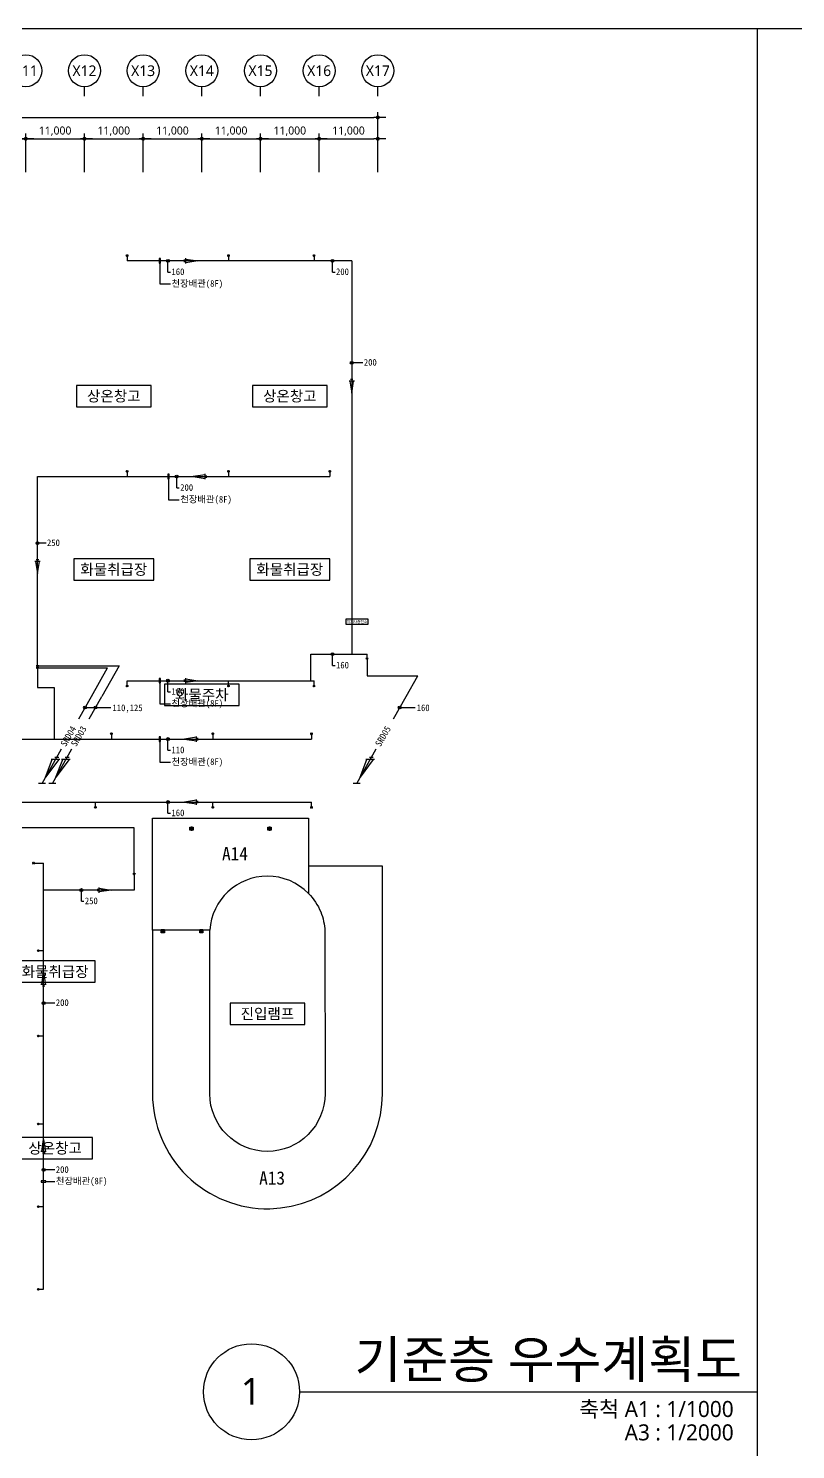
# Model space of a CAD drawing. Header units: millimetres. Extents: x 5104319 to 7084979, y 3076390 to 3633130.
# Drawn here: x 6167058 to 6310881, y 3366700 to 3633130 of the extents above; entities that cross this region are included whole.
import ezdxf
from ezdxf.enums import TextEntityAlignment as Align

# ---------------------------------------------------------------- set-up
doc = ezdxf.new("R2010")
doc.units = ezdxf.units.MM
doc.header["$PDMODE"] = 1
doc.layers.get('Defpoints').update_dxf_attribs({"color": 140})
for name, color, linetype, lineweight in [('A-AXIS-BUBL', 7, 'Continuous', 25), ('A-DIMS', 7, 'Continuous', 25), ('A-XXXX-SYMB', 7, 'Continuous', 25), ('A-XXXX-TXT1', 3, 'Continuous', 25), ('A-XXXX-TXT2', 3, 'Continuous', 25)]:
    doc.layers.add(name, color=color, linetype=linetype, lineweight=lineweight)
for name, color, linetype in [('ARCH', 8, 'Continuous'), ('사이포닉', 3, 'Continuous'), ('사이포닉0', 3, 'Continuous'), ('사이포닉1', 3, 'Continuous'), ('우수면적', 1, 'Continuous')]:
    doc.layers.add(name, color=color, linetype=linetype)
doc.styles.add('HY울릉도L', font='')
doc.styles.add('XR-평면도$0$맑은 고딕', font='malgun.ttf')
doc.styles.add('맑은고딕', font='malgun.ttf')
doc.styles.add('사이포닉', font='')
doc.styles.get('HY울릉도L').set_extended_font_data('Dotum')
doc.styles.get('사이포닉').set_extended_font_data('GulimChe')
doc.dimstyles.new('CDIM', dxfattribs={"dimtxt": 3, "dimasz": 1.5, "dimexe": 2, "dimexo": 1, "dimgap": 1, "dimtad": 1, "dimdec": 0, "dimrnd": 0.5, "dimzin": 0, "dimdsep": 32, "dimlunit": 6, "dimtxsty": 'HY울릉도L', "dimblk1": '_CIDOT', "dimblk2": '_CIDOT', "dimsah": 1, "dimcen": 5.5, "dimclrd": 2, "dimclre": 2, "dimclrt": 7, "dimadec": 0, "dimazin": 0, "dimtfac": 1, "dimtdec": 0, "dimtix": 1, "dimtmove": 2, "dimatfit": 1, "dimldrblk": '_CIDOT', "dimfxl": 1, "dimtolj": 1, "dimtzin": 0, "dimlwd": -1, "dimarcsym": 0})

# ---------------------------------------------------------------- blocks, each defined once
blk = doc.blocks.new('_CIDOT')
at = {"color": 0, "linetype": 'ByBlock'}
blk.add_line((2, 0), (-1, 0), dxfattribs=at)
at = {"color": 0, "linetype": 'ByBlock', "const_width": 0.5}
blk.add_lwpolyline([(-0.25, 0, 1), (0.25, 0, 1)], format="xyb", close=True, dxfattribs=at)
blk = doc.blocks.new('*D36')
at = {"layer": 'A-DIMS', "lineweight": -2, "transparency": 16777216}
for p, q in [((225693, 255621), (225693, 262871)), ((236693, 255621), (236693, 262871))]:
    blk.add_line(p, q, dxfattribs=at)
at = {"layer": 'A-DIMS', "transparency": 16777216}
blk.add_line((226443, 261871), (235943, 261871), dxfattribs=at)
at = {"layer": 'Defpoints', "color": 0, "transparency": 16777216}
for p in [(236693, 261871), (225693, 255121), (236693, 255121)]:
    blk.add_point(p, dxfattribs=at)
at = {"layer": 'A-DIMS', "transparency": 16777216, "xscale": 750, "yscale": 750, "zscale": 750, "rotation": 180}
blk.add_blockref('_CIDOT', (225693, 261871), dxfattribs=at)
at = {"layer": 'A-DIMS', "transparency": 16777216, "xscale": 750, "yscale": 750, "zscale": 750}
blk.add_blockref('_CIDOT', (236693, 261871), dxfattribs=at)
at = {"layer": 'A-DIMS', "color": 3, "transparency": 16777216, "insert": (231193, 263275), "char_height": 1500, "attachment_point": 5, "style": '맑은고딕'}
blk.add_mtext('\\A1;11,000', dxfattribs=at)
blk = doc.blocks.new('*D37')
at = {"layer": 'A-DIMS', "lineweight": -2, "transparency": 16777216}
for p, q in [((236693, 255621), (236693, 262871)), ((247693, 255621), (247693, 262871))]:
    blk.add_line(p, q, dxfattribs=at)
at = {"layer": 'A-DIMS', "transparency": 16777216}
blk.add_line((237443, 261871), (246943, 261871), dxfattribs=at)
at = {"layer": 'Defpoints', "color": 0, "transparency": 16777216}
for p in [(247693, 261871), (236693, 255121), (247693, 255121)]:
    blk.add_point(p, dxfattribs=at)
at = {"layer": 'A-DIMS', "transparency": 16777216, "xscale": 750, "yscale": 750, "zscale": 750, "rotation": 180}
blk.add_blockref('_CIDOT', (236693, 261871), dxfattribs=at)
at = {"layer": 'A-DIMS', "transparency": 16777216, "xscale": 750, "yscale": 750, "zscale": 750}
blk.add_blockref('_CIDOT', (247693, 261871), dxfattribs=at)
at = {"layer": 'A-DIMS', "color": 3, "transparency": 16777216, "insert": (242193, 263275), "char_height": 1500, "attachment_point": 5, "style": '맑은고딕'}
blk.add_mtext('\\A1;11,000', dxfattribs=at)
blk = doc.blocks.new('*D38')
at = {"layer": 'A-DIMS', "lineweight": -2, "transparency": 16777216}
for p, q in [((247693, 255621), (247693, 262871)), ((258693, 255621), (258693, 262871))]:
    blk.add_line(p, q, dxfattribs=at)
at = {"layer": 'A-DIMS', "transparency": 16777216}
blk.add_line((248443, 261871), (257943, 261871), dxfattribs=at)
at = {"layer": 'Defpoints', "color": 0, "transparency": 16777216}
for p in [(258693, 261871), (247693, 255121), (258693, 255121)]:
    blk.add_point(p, dxfattribs=at)
at = {"layer": 'A-DIMS', "transparency": 16777216, "xscale": 750, "yscale": 750, "zscale": 750, "rotation": 180}
blk.add_blockref('_CIDOT', (247693, 261871), dxfattribs=at)
at = {"layer": 'A-DIMS', "transparency": 16777216, "xscale": 750, "yscale": 750, "zscale": 750}
blk.add_blockref('_CIDOT', (258693, 261871), dxfattribs=at)
at = {"layer": 'A-DIMS', "color": 3, "transparency": 16777216, "insert": (253193, 263275), "char_height": 1500, "attachment_point": 5, "style": '맑은고딕'}
blk.add_mtext('\\A1;11,000', dxfattribs=at)
blk = doc.blocks.new('*D39')
at = {"layer": 'A-DIMS', "lineweight": -2, "transparency": 16777216}
for p, q in [((258693, 255621), (258693, 262871)), ((269693, 255621), (269693, 262871))]:
    blk.add_line(p, q, dxfattribs=at)
at = {"layer": 'A-DIMS', "transparency": 16777216}
blk.add_line((259443, 261871), (268943, 261871), dxfattribs=at)
at = {"layer": 'Defpoints', "color": 0, "transparency": 16777216}
for p in [(269693, 261871), (258693, 255121), (269693, 255121)]:
    blk.add_point(p, dxfattribs=at)
at = {"layer": 'A-DIMS', "transparency": 16777216, "xscale": 750, "yscale": 750, "zscale": 750, "rotation": 180}
blk.add_blockref('_CIDOT', (258693, 261871), dxfattribs=at)
at = {"layer": 'A-DIMS', "transparency": 16777216, "xscale": 750, "yscale": 750, "zscale": 750}
blk.add_blockref('_CIDOT', (269693, 261871), dxfattribs=at)
at = {"layer": 'A-DIMS', "color": 3, "transparency": 16777216, "insert": (264193, 263275), "char_height": 1500, "attachment_point": 5, "style": '맑은고딕'}
blk.add_mtext('\\A1;11,000', dxfattribs=at)
blk = doc.blocks.new('*D40')
at = {"layer": 'A-DIMS', "lineweight": -2, "transparency": 16777216}
for p, q in [((269693, 255621), (269693, 262871)), ((280693, 255621), (280693, 262871))]:
    blk.add_line(p, q, dxfattribs=at)
at = {"layer": 'A-DIMS', "transparency": 16777216}
blk.add_line((270443, 261871), (279943, 261871), dxfattribs=at)
at = {"layer": 'Defpoints', "color": 0, "transparency": 16777216}
for p in [(280693, 261871), (269693, 255121), (280693, 255121)]:
    blk.add_point(p, dxfattribs=at)
at = {"layer": 'A-DIMS', "transparency": 16777216, "xscale": 750, "yscale": 750, "zscale": 750, "rotation": 180}
blk.add_blockref('_CIDOT', (269693, 261871), dxfattribs=at)
at = {"layer": 'A-DIMS', "transparency": 16777216, "xscale": 750, "yscale": 750, "zscale": 750}
blk.add_blockref('_CIDOT', (280693, 261871), dxfattribs=at)
at = {"layer": 'A-DIMS', "color": 3, "transparency": 16777216, "insert": (275193, 263275), "char_height": 1500, "attachment_point": 5, "style": '맑은고딕'}
blk.add_mtext('\\A1;11,000', dxfattribs=at)
blk = doc.blocks.new('*D41')
at = {"layer": 'A-DIMS', "lineweight": -2, "transparency": 16777216}
for p, q in [((280693, 255621), (280693, 262871)), ((291693, 255621), (291693, 262871))]:
    blk.add_line(p, q, dxfattribs=at)
at = {"layer": 'A-DIMS', "transparency": 16777216}
blk.add_line((281443, 261871), (290943, 261871), dxfattribs=at)
at = {"layer": 'Defpoints', "color": 0, "transparency": 16777216}
for p in [(291693, 261871), (280693, 255121), (291693, 255121)]:
    blk.add_point(p, dxfattribs=at)
at = {"layer": 'A-DIMS', "transparency": 16777216, "xscale": 750, "yscale": 750, "zscale": 750, "rotation": 180}
blk.add_blockref('_CIDOT', (280693, 261871), dxfattribs=at)
at = {"layer": 'A-DIMS', "transparency": 16777216, "xscale": 750, "yscale": 750, "zscale": 750}
blk.add_blockref('_CIDOT', (291693, 261871), dxfattribs=at)
at = {"layer": 'A-DIMS', "color": 3, "transparency": 16777216, "insert": (286193, 263275), "char_height": 1500, "attachment_point": 5, "style": '맑은고딕'}
blk.add_mtext('\\A1;11,000', dxfattribs=at)
blk = doc.blocks.new('*D42')
at = {"layer": 'A-DIMS', "lineweight": -2, "transparency": 16777216}
for p, q in [((126693, 255621), (126693, 266871)), ((302693, 255621), (302693, 266871))]:
    blk.add_line(p, q, dxfattribs=at)
at = {"layer": 'A-DIMS', "transparency": 16777216}
blk.add_line((127443, 265871), (301943, 265871), dxfattribs=at)
at = {"layer": 'Defpoints', "color": 0, "transparency": 16777216}
for p in [(302693, 265871), (126693, 255121), (302693, 255121)]:
    blk.add_point(p, dxfattribs=at)
at = {"layer": 'A-DIMS', "transparency": 16777216, "xscale": 750, "yscale": 750, "zscale": 750, "rotation": 180}
blk.add_blockref('_CIDOT', (126693, 265871), dxfattribs=at)
at = {"layer": 'A-DIMS', "transparency": 16777216, "xscale": 750, "yscale": 750, "zscale": 750}
blk.add_blockref('_CIDOT', (302693, 265871), dxfattribs=at)
at = {"layer": 'A-DIMS', "color": 3, "transparency": 16777216, "insert": (214693, 267275), "char_height": 1500, "attachment_point": 5, "style": '맑은고딕'}
blk.add_mtext('\\A1;176,000', dxfattribs=at)
blk = doc.blocks.new('*D43')
at = {"layer": 'A-DIMS', "lineweight": -2, "transparency": 16777216}
for p, q in [((291693, 255621), (291693, 262871)), ((302693, 255621), (302693, 262871))]:
    blk.add_line(p, q, dxfattribs=at)
at = {"layer": 'A-DIMS', "transparency": 16777216}
blk.add_line((292443, 261871), (301943, 261871), dxfattribs=at)
at = {"layer": 'Defpoints', "color": 0, "transparency": 16777216}
for p in [(302693, 261871), (291693, 255121), (302693, 255121)]:
    blk.add_point(p, dxfattribs=at)
at = {"layer": 'A-DIMS', "transparency": 16777216, "xscale": 750, "yscale": 750, "zscale": 750, "rotation": 180}
blk.add_blockref('_CIDOT', (291693, 261871), dxfattribs=at)
at = {"layer": 'A-DIMS', "transparency": 16777216, "xscale": 750, "yscale": 750, "zscale": 750}
blk.add_blockref('_CIDOT', (302693, 261871), dxfattribs=at)
at = {"layer": 'A-DIMS', "color": 3, "transparency": 16777216, "insert": (297193, 263275), "char_height": 1500, "attachment_point": 5, "style": '맑은고딕'}
blk.add_mtext('\\A1;11,000', dxfattribs=at)
blk = doc.blocks.new('글_진입램프')
at = {"layer": 'A-XXXX-TXT2', "color": 0}
blk.add_lwpolyline([(-7000, -2000), (7000, -2000), (7000, 2000), (-7000, 2000)], close=True, dxfattribs=at)
at = {"layer": 'A-XXXX-TXT2', "style": '맑은고딕'}
blk.add_text('진입램프', height=2000, dxfattribs=at).set_placement((0, 0), align=Align.MIDDLE_CENTER)
blk = doc.blocks.new('글_화물주차')
at = {"layer": 'A-XXXX-TXT2', "color": 0}
blk.add_lwpolyline([(-7000, -2000), (7000, -2000), (7000, 2000), (-7000, 2000)], close=True, dxfattribs=at)
at = {"layer": 'A-XXXX-TXT2', "style": '맑은고딕'}
blk.add_text('화물주차', height=2000, dxfattribs=at).set_placement((0, 0), align=Align.MIDDLE_CENTER)
blk = doc.blocks.new('글_상온창고')
at = {"layer": 'A-XXXX-TXT2', "color": 0}
blk.add_lwpolyline([(-7000, -2000), (7000, -2000), (7000, 2000), (-7000, 2000)], close=True, dxfattribs=at)
at = {"layer": 'A-XXXX-TXT2', "style": '맑은고딕'}
blk.add_text('상온창고', height=2000, dxfattribs=at).set_placement((0, 0), align=Align.MIDDLE_CENTER)
blk = doc.blocks.new('글_작업장')
at = {"layer": 'A-XXXX-TXT2', "color": 0}
blk.add_lwpolyline([(-7500, -2000), (7500, -2000), (7500, 2000), (-7500, 2000)], close=True, dxfattribs=at)
at = {"layer": 'A-XXXX-TXT2', "style": '맑은고딕'}
blk.add_text('화물취급장', height=2000, dxfattribs=at).set_placement((0, 0), align=Align.MIDDLE_CENTER)
blk = doc.blocks.new('글_지게차충전소')
at = {"layer": 'A-XXXX-TXT2', "color": 0, "ltscale": 100}
blk.add_lwpolyline([(-2100, 450), (-2100, -450), (2100, -450), (2100, 450)], close=True, dxfattribs=at)
at = {"layer": 'A-XXXX-TXT2', "ltscale": 100, "style": 'XR-평면도$0$맑은 고딕'}
blk.add_text('지게차충전소', height=500, dxfattribs=at).set_placement((0, 0), align=Align.MIDDLE_CENTER)
blk = doc.blocks.new('OUTLET')
at = {"layer": '사이포닉', "color": 4}
for p, q in [((-2.9, 0), (2.9, 0)), ((0, 2.9), (0, -2.9))]:
    blk.add_line(p, q, dxfattribs=at)
blk.add_lwpolyline([(-2.2, -2.2), (-2.2, 2.2), (2.2, 2.2), (2.2, -2.2), (-2.2, -2.2)], dxfattribs=at)
blk.add_circle((0, 0), 1.5, dxfattribs=at)
blk = doc.blocks.new('VALD01')
at = {"color": 2}
for p, q in [((-1.96, 0.7), (2.54, 0)), ((2.54, 0), (-1.96, -0.7))]:
    blk.add_line(p, q, dxfattribs=at)
for points in [[(-2.54, -0.48), (-2.54, 0.48)], [(-1.96, -1), (-1.96, 1)]]:
    blk.add_lwpolyline(points, dxfattribs=at)
blk = doc.blocks.new('RISER2')
at = {"color": 1}
for p, q in [((491, 654), (0, 0)), ((0, 0), (251, 654))]:
    blk.add_line(p, q, dxfattribs=at)
at = {"color": 2}
for p, q in [((534, 654), (209, 654)), ((491, 735), (343, 735))]:
    blk.add_line(p, q, dxfattribs=at)
blk = doc.blocks.new('DIM(210222)')
for p, q in [((247693, 269870.6), (247693, 271620.6)), ((258693, 269870.6), (258693, 271620.6)), ((269693, 269870.6), (269693, 271620.6)), ((280693, 269870.6), (280693, 271620.6)), ((291693, 269870.6), (291693, 271620.6)), ((302693, 269870.6), (302693, 271620.6))]:
    blk.add_line(p, q)
at = {"layer": 'A-AXIS-BUBL', "ltscale": 0.2}
for centre in [(236693, 274620.6), (247693, 274620.6), (258693, 274620.6), (269693, 274620.6), (280693, 274620.6), (291693, 274620.6), (302693, 274620.6)]:
    blk.add_circle(centre, 3000, dxfattribs=at)
at = {"layer": 'A-XXXX-TXT2', "ltscale": 0.2, "style": '맑은고딕'}
for s, p in [('X11', (236693, 274620.6)), ('X12', (247693, 274620.6)), ('X13', (258693, 274620.6)), ('X14', (269693, 274620.6)), ('X15', (280693, 274620.6)), ('X16', (291693, 274620.6)), ('X17', (302693, 274620.6))]:
    blk.add_text(s, height=2000, dxfattribs=at).set_placement(p, align=Align.MIDDLE)
at = {"layer": 'A-DIMS'}
for p1, p2, distance, picture, middle in [((126693, 255120.6), (302693, 255120.6), 10750, '*D42', (214693, 267275.5)), ((225693, 255120.6), (236693, 255120.6), 6750, '*D36', (231193, 263275.5)), ((236693, 255120.6), (247693, 255120.6), 6750, '*D37', (242193, 263275.5)), ((247693, 255120.6), (258693, 255120.6), 6750, '*D38', (253193, 263275.5)), ((258693, 255120.6), (269693, 255120.6), 6750, '*D39', (264193, 263275.5)), ((269693, 255120.6), (280693, 255120.6), 6750, '*D40', (275193, 263275.5)), ((280693, 255120.6), (291693, 255120.6), 6750, '*D41', (286193, 263275.5)), ((291693, 255120.6), (302693, 255120.6), 6750, '*D43', (297193, 263275.5))]:
    dim = blk.add_aligned_dim(p1=p1, p2=p2, distance=distance, dimstyle='CDIM', override={"dimscale": 500, "dimtxsty": '맑은고딕', "dimclrd": 256, "dimclre": 256, "dimclrt": 3}, dxfattribs=at)
    dim.commit()
    dim.dimension.update_dxf_attribs({"geometry": picture, "text_midpoint": middle})

msp = doc.modelspace()

# ---------------------------------------------------------------- linework, layer by layer
for p, q in [((5944318.8, 3633130.2), (6663068.8, 3633130.2)), ((5944318.8, 3633130.2), (6663068.8, 3633130.2)), ((6303693.8, 3633130.2), (6303693.8, 3096930.2)), ((6303693.8, 3633130.2), (6303693.8, 3096930.2))]:
    msp.add_line(p, q)
at = {"layer": 'A-XXXX-SYMB'}
msp.add_line((6217885.9, 3377530.2), (6303693.8, 3377530.2), dxfattribs=at)
msp.add_circle((6208885.9, 3377530.2), 9000, dxfattribs=at)
at = {"layer": '사이포닉0', "color": 1}
for p, q in [((6185402.7, 3590391.7), (6185720.9, 3590709.9)), ((6185402.7, 3590709.9), (6185720.9, 3590391.7)), ((6191684.6, 3589116.6), (6191684.6, 3585230.9)), ((6193219.2, 3587443.1), (6193219.2, 3589550.8)), ((6204402.7, 3590391.7), (6204720.9, 3590709.9)), ((6204402.7, 3590709.9), (6204720.9, 3590391.7)), ((6220452.7, 3590391.7), (6220770.9, 3590709.9)), ((6220452.7, 3590709.9), (6220770.9, 3590391.7)), ((6224065.9, 3587443.1), (6224065.9, 3589550.8)), ((6193219.2, 3587443.1), (6193703.7, 3587443.1)), ((6224065.9, 3587443.1), (6224550.4, 3587443.1)), ((6191684.6, 3585230.9), (6193703.7, 3585230.9)), ((6229769.5, 3570448.1), (6227661.8, 3570448.1)), ((6185402.7, 3549941.7), (6185720.9, 3550259.9)), ((6185402.7, 3550259.9), (6185720.9, 3549941.7)), ((6194858.1, 3546993.1), (6194858.1, 3549100.8)), ((6204402.7, 3549941.7), (6204720.9, 3550259.9)), ((6204402.7, 3550259.9), (6204720.9, 3549941.7)), ((6223402.7, 3549941.7), (6223720.9, 3550259.9)), ((6223402.7, 3550259.9), (6223720.9, 3549941.7)), ((6193323.5, 3548666.6), (6193323.5, 3544780.9)), ((6194858.1, 3546993.1), (6195342.6, 3546993.1)), ((6193323.5, 3544780.9), (6195342.6, 3544780.9)), ((6170361.3, 3536638.2), (6168753.7, 3536638.2)), ((6224065.9, 3513693.1), (6224065.9, 3515800.8)), ((6230772.5, 3515010.8), (6230322.5, 3515010.8)), ((6230547.5, 3514785.8), (6230547.5, 3515235.8)), ((6168978.7, 3513614.4), (6168528.7, 3513614.4)), ((6168978.7, 3513264.4), (6168528.7, 3513264.4)), ((6168753.7, 3513389.4), (6168753.7, 3513839.4)), ((6168753.7, 3513039.4), (6168753.7, 3513489.4)), ((6224065.9, 3513693.1), (6224550.4, 3513693.1)), ((6185402.7, 3509691.7), (6185720.9, 3510009.9)), ((6185402.7, 3510009.9), (6185720.9, 3509691.7)), ((6191684.6, 3510416.6), (6191684.6, 3506530.9)), ((6193219.2, 3508743.1), (6193219.2, 3510850.8)), ((6204402.7, 3509691.7), (6204720.9, 3510009.9)), ((6204402.7, 3510009.9), (6204720.9, 3509691.7)), ((6220452.7, 3509691.7), (6220770.9, 3510009.9)), ((6220452.7, 3510009.9), (6220770.9, 3509691.7)), ((6191684.6, 3506530.9), (6193703.7, 3506530.9)), ((6193219.2, 3508743.1), (6193703.7, 3508743.1)), ((6182466.8, 3500741.7), (6182785, 3501059.9)), ((6182466.8, 3501059.9), (6182785, 3500741.7)), ((6201466.8, 3500741.7), (6201785, 3501059.9)), ((6201466.8, 3501059.9), (6201785, 3500741.7)), ((6219966.8, 3500741.7), (6220285, 3501059.9)), ((6219966.8, 3501059.9), (6220285, 3500741.7)), ((6191684.6, 3499466.6), (6191684.6, 3495580.9)), ((6193219.2, 3497793.1), (6193219.2, 3499900.8)), ((6191684.6, 3495580.9), (6193703.7, 3495580.9)), ((6193219.2, 3497793.1), (6193703.7, 3497793.1)), ((6193219.2, 3485993.1), (6193219.2, 3488100.8)), ((6179466.8, 3486941.7), (6179785, 3487259.9)), ((6179466.8, 3487259.9), (6179785, 3486941.7)), ((6193219.2, 3485993.1), (6193703.7, 3485993.1)), ((6201466.8, 3486941.7), (6201785, 3487259.9)), ((6201466.8, 3487259.9), (6201785, 3486941.7)), ((6219966.8, 3486941.7), (6220285, 3487259.9)), ((6219966.8, 3487259.9), (6220285, 3486941.7)), ((6197466.3, 3482941.7), (6197784.5, 3483259.9)), ((6197466.3, 3483259.9), (6197784.5, 3482941.7)), ((6212095.8, 3482941.7), (6212414, 3483259.9)), ((6212095.8, 3483259.9), (6212414, 3482941.7)), ((6167852.7, 3476491.7), (6168170.9, 3476809.9)), ((6167852.7, 3476809.9), (6168170.9, 3476491.7)), ((6187115.5, 3474634.7), (6186665.5, 3474634.7)), ((6186890.5, 3474409.7), (6186890.5, 3474859.7)), ((6176979.3, 3469493.1), (6176979.3, 3471600.8)), ((6176979.3, 3469493.1), (6177463.8, 3469493.1)), ((6192102.7, 3463741.7), (6192420.9, 3464059.9)), ((6192102.7, 3464059.9), (6192420.9, 3463741.7)), ((6199302.7, 3463741.7), (6199620.9, 3464059.9)), ((6199302.7, 3464059.9), (6199620.9, 3463741.7)), ((6168752.7, 3460091.7), (6169070.9, 3460409.9)), ((6168752.7, 3460409.9), (6169070.9, 3460091.7)), ((6172019.5, 3450419.9), (6169911.8, 3450419.9)), ((6168752.7, 3444091.7), (6169070.9, 3444409.9)), ((6168752.7, 3444409.9), (6169070.9, 3444091.7)), ((6168752.7, 3427591.7), (6169070.9, 3427909.9)), ((6168752.7, 3427909.9), (6169070.9, 3427591.7)), ((6172019.5, 3419117.5), (6169911.8, 3419117.5)), ((6170346, 3416979.9), (6172019.5, 3416979.9)), ((6168752.7, 3412091.7), (6169070.9, 3412409.9)), ((6168752.7, 3412409.9), (6169070.9, 3412091.7)), ((6168752.7, 3396591.7), (6169070.9, 3396909.9)), ((6168752.7, 3396909.9), (6169070.9, 3396591.7))]:
    msp.add_line(p, q, dxfattribs=at)
at = {"layer": '사이포닉0'}
for p, q in [((6185561.8, 3590550.8), (6185561.8, 3589550.8)), ((6227661.8, 3589550.8), (6185561.8, 3589550.8)), ((6204561.8, 3590550.8), (6204561.8, 3589550.8)), ((6220611.8, 3590550.8), (6220611.8, 3589550.8)), ((6227661.8, 3589550.8), (6227661.8, 3515800.8)), ((6168753.7, 3549100.8), (6223561.8, 3549100.8)), ((6168753.7, 3513614.4), (6168753.7, 3549100.8)), ((6185561.8, 3550100.8), (6185561.8, 3549100.8)), ((6204561.8, 3550100.8), (6204561.8, 3549100.8)), ((6223561.8, 3550100.8), (6223561.8, 3549100.8)), ((6220011.8, 3510850.8), (6220011.8, 3515800.8)), ((6220011.8, 3515800.8), (6230547.5, 3515800.8)), ((6230547.5, 3515010.8), (6230547.5, 3515800.8)), ((6168753.7, 3513264.4), (6168753.7, 3509550.8)), ((6168753.7, 3509550.8), (6171861.8, 3509550.8)), ((6171861.8, 3509550.8), (6171861.8, 3499900.8)), ((6185561.8, 3509850.8), (6185561.8, 3510850.8)), ((6185561.8, 3510850.8), (6220611.8, 3510850.8)), ((6204561.8, 3509850.8), (6204561.8, 3510850.8)), ((6220611.8, 3509850.8), (6220611.8, 3510850.8)), ((6182625.9, 3500900.8), (6182625.9, 3499900.8)), ((6201625.9, 3500900.8), (6201625.9, 3499900.8)), ((6220125.9, 3500900.8), (6220125.9, 3499900.8)), ((6108125.9, 3499900.8), (6220125.9, 3499900.8)), ((6108125.9, 3488100.8), (6220125.9, 3488100.8)), ((6179625.9, 3487100.8), (6179625.9, 3488100.8)), ((6201625.9, 3487100.8), (6201625.9, 3488100.8)), ((6220125.9, 3487100.8), (6220125.9, 3488100.8)), ((6168011.8, 3476650.8), (6169911.8, 3476650.8)), ((6169911.8, 3396750.8), (6169911.8, 3476650.8)), ((6186890.5, 3474634.7), (6186890.5, 3471600.8)), ((6186890.5, 3471600.8), (6169911.8, 3471600.8)), ((6168911.8, 3460250.8), (6169911.8, 3460250.8)), ((6168911.8, 3444250.8), (6169911.8, 3444250.8)), ((6168911.8, 3427750.8), (6169911.8, 3427750.8)), ((6168911.8, 3412250.8), (6169911.8, 3412250.8)), ((6168911.8, 3396750.8), (6169911.8, 3396750.8))]:
    msp.add_line(p, q, dxfattribs=at)
at = {"layer": '사이포닉0', "color": 1, "elevation": 0}
for points in [[(6191815.4, 3589116.6), (6191815.4, 3589985), (6191553.8, 3589985), (6191553.8, 3589116.6)], [(6193454.4, 3548666.6), (6193454.4, 3549535), (6193192.7, 3549535), (6193192.7, 3548666.6)], [(6191815.4, 3510416.6), (6191815.4, 3511285), (6191553.8, 3511285), (6191553.8, 3510416.6)], [(6191815.4, 3499466.6), (6191815.4, 3500335), (6191553.8, 3500335), (6191553.8, 3499466.6)], [(6170346, 3417110.7), (6169477.7, 3417110.7), (6169477.7, 3416849.1), (6170346, 3416849.1)]]:
    msp.add_lwpolyline(points, close=True, dxfattribs=at)
at = {"layer": '사이포닉0'}
for centre in [(6185561.8, 3590550.8), (6204561.8, 3590550.8), (6220611.8, 3590550.8), (6185561.8, 3550100.8), (6204561.8, 3550100.8), (6223561.8, 3550100.8), (6230547.5, 3515010.8), (6168753.7, 3513614.4), (6168753.7, 3513264.4), (6185561.8, 3509850.8), (6204561.8, 3509850.8), (6220611.8, 3509850.8), (6182625.9, 3500900.8), (6201625.9, 3500900.8), (6220125.9, 3500900.8), (6179625.9, 3487100.8), (6201625.9, 3487100.8), (6220125.9, 3487100.8), (6197625.4, 3483100.8), (6212254.9, 3483100.8), (6168011.8, 3476650.8), (6186890.5, 3474634.7), (6192261.8, 3463900.8), (6199461.8, 3463900.8), (6168911.8, 3460250.8), (6168911.8, 3444250.8), (6168911.8, 3427750.8), (6168911.8, 3412250.8), (6168911.8, 3396750.8)]:
    msp.add_circle(centre, 150, dxfattribs=at)
at = {"layer": '사이포닉0', "color": 1}
for centre, radius in [((6193219.2, 3589550.8), 265.8), ((6193219.2, 3589550.8), 181.3), ((6224065.9, 3589550.8), 265.8), ((6224065.9, 3589550.8), 181.3), ((6227661.8, 3570448.1), 265.8), ((6227661.8, 3570448.1), 181.3), ((6194858.1, 3549100.8), 265.8), ((6194858.1, 3549100.8), 181.3), ((6168753.7, 3536638.2), 265.8), ((6168753.7, 3536638.2), 181.3), ((6224065.9, 3515800.8), 265.8), ((6224065.9, 3515800.8), 181.3), ((6193219.2, 3510850.8), 265.8), ((6193219.2, 3510850.8), 181.3), ((6193219.2, 3499900.8), 265.8), ((6193219.2, 3499900.8), 181.3), ((6193219.2, 3488100.8), 265.8), ((6193219.2, 3488100.8), 181.3), ((6176979.3, 3471600.8), 265.8), ((6176979.3, 3471600.8), 181.3), ((6169911.8, 3450419.9), 265.8), ((6169911.8, 3450419.9), 181.3), ((6169911.8, 3419117.5), 265.8), ((6169911.8, 3419117.5), 181.3)]:
    msp.add_circle(centre, radius, dxfattribs=at)
at = {"layer": '사이포닉1', "color": 1}
for p, q in [((6168753.7, 3513614.4), (6184052.2, 3513614.4)), ((6168753.7, 3513264.4), (6181904.4, 3513264.4)), ((6178858.8, 3507898.4), (6181904.4, 3513264.4)), ((6184052.2, 3513614.4), (6180808, 3507898.4)), ((6237845.1, 3507898.4), (6240047.5, 3511779)), ((6177672.4, 3505808.2), (6182512.3, 3505808.2)), ((6236658.7, 3505808.2), (6239549.4, 3505808.2)), ((6170259.6, 3491603.5), (6168961, 3491603.5)), ((6172208.8, 3491603.5), (6170910.1, 3491603.5)), ((6229245.9, 3491603.5), (6227947.3, 3491603.5))]:
    msp.add_line(p, q, dxfattribs=at)
at = {"layer": '사이포닉1', "color": 2}
for p, q in [((6176486.1, 3503717.9), (6178858.8, 3507898.4)), ((6178435.2, 3503717.9), (6180808, 3507898.4)), ((6235472.3, 3503717.9), (6237845.1, 3507898.4)), ((6169610.3, 3491603.5), (6173269.1, 3498049.9)), ((6171559.5, 3491603.5), (6175218.3, 3498049.9)), ((6228596.6, 3491603.5), (6232255.4, 3498049.9))]:
    msp.add_line(p, q, dxfattribs=at)
at = {"layer": '사이포닉1', "color": 1}
for points in [[(6230547.5, 3515010.8), (6230547.5, 3511779), (6240047.5, 3511779)], [(6186890.5, 3474634.7), (6186890.5, 3483285.1), (6164123.7, 3483285.1)]]:
    msp.add_lwpolyline(points, dxfattribs=at)
for centre, radius in [((6177672.4, 3505808.2), 265.8), ((6177672.4, 3505808.2), 181.3), ((6179621.6, 3505808.2), 265.8), ((6179621.6, 3505808.2), 181.3), ((6236658.7, 3505808.2), 265.8), ((6236658.7, 3505808.2), 181.3)]:
    msp.add_circle(centre, radius, dxfattribs=at)
at = {"layer": '우수면적'}
msp.add_lwpolyline([(6201061.8, 3464100.8), (6190311.8, 3464100.8), (6190311.8, 3485100.8), (6219561.8, 3485100.8), (6219561.8, 3470973.8, 0.20107421), (6211861.8, 3474200.8, 0.39385202), (6201061.8, 3464100.8, 0.44899885)], format="xyb", dxfattribs=at)
msp.add_lwpolyline([(6219561.8, 3476100.8), (6219561.8, 3470973.8, -0.09744185), (6221856.8, 3467492.3, -0.08878242), (6222639.1, 3463900.8), (6222661.8, 3433400.8, -0.41464978), (6211861.8, 3422600.8, -0.41377748), (6201061.8, 3433400.8), (6201061.8, 3464100.8), (6190311.8, 3464100.8), (6190311.8, 3433400.8, 0.42010316), (6212294.3, 3411855.1, 0.38202668), (6233322.6, 3431441), (6233411.8, 3433350.8), (6233411.8, 3476100.8)], format="xyb", close=True, dxfattribs=at)

# ---------------------------------------------------------------- block references
msp.add_blockref('DIM(210222)', (5929868.8, 3350580.2))
at = {"layer": 'ARCH'}
for name, p in [('글_상온창고', (6183061.8, 3564200.8)), ('글_상온창고', (6216061.8, 3564200.8)), ('글_작업장', (6183061.8, 3531700.8)), ('글_작업장', (6216061.8, 3531700.8)), ('글_지게차충전소', (6228661.8, 3521900.8)), ('글_화물주차', (6199561.8, 3508200.8)), ('글_작업장', (6172061.8, 3456300.8)), ('글_진입램프', (6211861.8, 3448400.8)), ('글_상온창고', (6172061.8, 3423200.8))]:
    msp.add_blockref(name, p, dxfattribs=at)
at = {"layer": '사이포닉', "xscale": 133.3333333488553, "yscale": 133.3333333488553, "zscale": 133.3333333488553}
for p in [(6197625.4, 3483100.8), (6212254.9, 3483100.8), (6192261.8, 3463900.8), (6199461.8, 3463900.8)]:
    msp.add_blockref('OUTLET', p, dxfattribs=at)
at = {"layer": '사이포닉0', "yscale": 500, "zscale": 500}
for p, xscale in [((6197561.5, 3589550.8), 500), ((6199200.5, 3549100.8), -500), ((6197561.5, 3510850.8), 500), ((6197561.5, 3499900.8), -500), ((6197561.5, 3488100.8), -500), ((6181321.6, 3471600.8), 500)]:
    msp.add_blockref('VALD01', p, dxfattribs=dict(at, xscale=xscale))
at = {"layer": '사이포닉0', "zscale": 500, "rotation": 90}
for p, xscale, yscale in [((6227661.8, 3566023.2), -500.0000000000002, 500.0000000000002), ((6168753.7, 3532213.3), -500.0000000000002, 500.0000000000002), ((6169911.8, 3454844.8), 500, 500), ((6169911.8, 3423542.4), 500, 500)]:
    msp.add_blockref('VALD01', p, dxfattribs=dict(at, xscale=xscale, yscale=yscale))
at = {"layer": '사이포닉1', "color": 2, "xscale": 5, "yscale": 5, "zscale": 5}
for p in [(6170278.2, 3492780.3), (6172227.4, 3492780.3), (6229264.5, 3492780.3)]:
    msp.add_blockref('RISER2', p, dxfattribs=at)

# ---------------------------------------------------------------- texts
at = {"layer": 'A-XXXX-TXT1', "style": '맑은고딕'}
msp.add_text('기준층 우수계획도', height=7000, dxfattribs=at).set_placement((6300835.7, 3377983), align=Align.BOTTOM_RIGHT)
msp.add_text('1', height=5000, dxfattribs=at).set_placement((6208770.3, 3377637), align=Align.MIDDLE)
for s, p in [('축척 A1 : 1/1000', (6299278.2, 3375807.4)), ('A3 : 1/2000', (6299278.2, 3371429.1))]:
    msp.add_text(s, height=3000, dxfattribs=at).set_placement(p, align=Align.TOP_RIGHT)
at = {"layer": '사이포닉0', "color": 2, "style": '사이포닉'}
for s, p in [('160', (6193877.9, 3586898.2, 0)), ('200', (6224724.6, 3586898.2, 0)), ('천장배관(8F)', (6193877.9, 3584686, 0)), ('200', (6229943.7, 3569903.2, 0)), ('200', (6195516.9, 3546448.2, 0)), ('천장배관(8F)', (6195516.9, 3544236, 0)), ('250', (6170535.6, 3536093.3, 0)), ('160', (6224724.6, 3513148.2, 0)), ('160', (6193877.9, 3508198.2, 0)), ('천장배관(8F)', (6193877.9, 3505986, 0)), ('110', (6193877.9, 3497248.2, 0)), ('천장배관(8F)', (6193877.9, 3495036, 0)), ('160', (6193877.9, 3485448.2, 0)), ('250', (6177638, 3468948.2, 0)), ('200', (6172193.7, 3449875, 0)), ('200', (6172193.7, 3418572.6, 0)), ('천장배관(8F)', (6172193.7, 3416435, 0))]:
    msp.add_text(s, height=1250, dxfattribs=at).set_placement(p)
at = {"layer": '사이포닉1', "color": 2, "style": '사이포닉'}
for s, p in [('110,125', (6182812.5, 3505137.1)), ('160', (6239849.6, 3505137.1))]:
    msp.add_text(s, height=1250, dxfattribs=at).set_placement(p)
for s, p in [('SRD04', (6174067.6, 3498374.7)), ('SRD03', (6176016.7, 3498374.7)), ('SRD05', (6233053.8, 3498374.7))]:
    msp.add_text(s, height=1250, rotation=60.000001, dxfattribs=at).set_placement(p)
at = {"layer": '우수면적', "style": '사이포닉'}
for s, p in [('A14', (6203360.1, 3477182, 0)), ('A13', (6210317.6, 3416366.8, 0))]:
    msp.add_text(s, height=2500, dxfattribs=at).set_placement(p)

doc.saveas('drawing.dxf')
